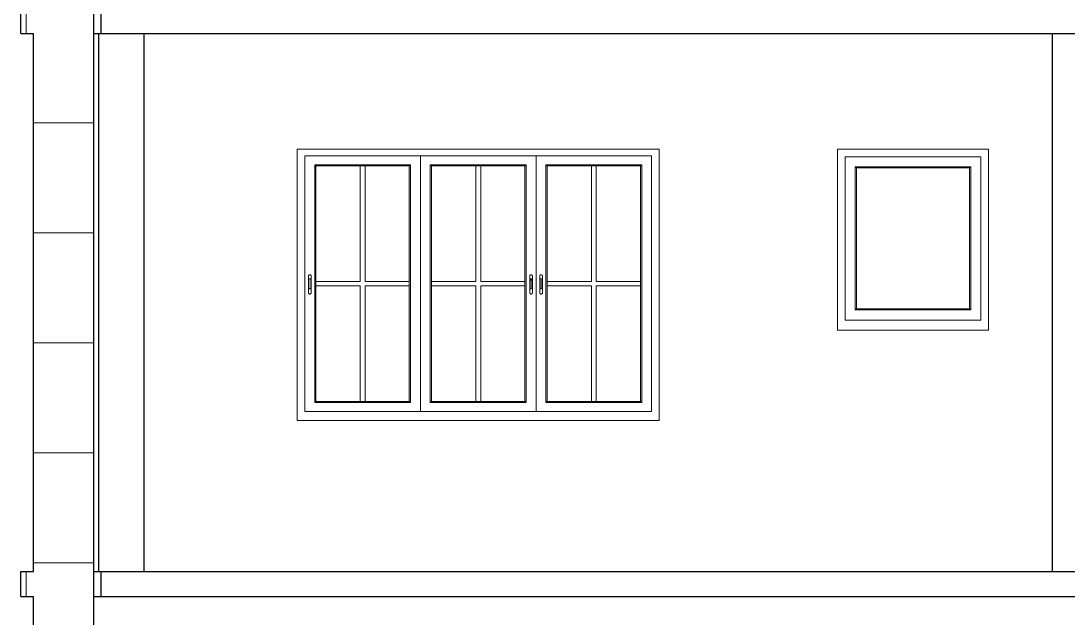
# Model space of a CAD drawing. Header units: inches. Extents: x -10117506 to -5032697, y -6529230 to -3253155.
# Drawn here: x -5060357.5 to -5060149.1, y -3256499.3 to -3256380.5 of the extents above; entities that cross this region are included whole.
import ezdxf

# ---------------------------------------------------------------- set-up
doc = ezdxf.new("R2010")
doc.units = ezdxf.units.IN
doc.header["$LTSCALE"] = 2
doc.header["$MEASUREMENT"] = 0
doc.linetypes.add('ACAD_ISO02W100', pattern=[15, 12, -3])
doc.layers.get('0').update_dxf_attribs({"linetype": 'CONTINUOUS'})
doc.layers.add('HATCH', color=60, linetype='ACAD_ISO02W100', lineweight=13)
doc.layers.add('window', color=4, linetype='CONTINUOUS', lineweight=13)

msp = doc.modelspace()

# ---------------------------------------------------------------- hatches: boundary and pattern name
at = {"layer": 'HATCH', "transparency": 33554661}
h = msp.add_hatch(dxfattribs=at)
h.set_pattern_fill('ANSI37', color=256, scale=175, angle=45)
h.set_pattern_definition([(90, (-12415.833, 5249.213), (-21.875, 0), []), (180, (-12415.833, 5249.213), (-2e-15, -21.875), [])])
h.paths.add_polyline_path([(-5060354.97, -3256490), (-5060357.46, -3256490), (-5060357.46, -3256495), (-5060354.97, -3256495), (-5060354.97, -3256602), (-5060342.97, -3256602), (-5060342.97, -3256378), (-5060342.97, -3256340), (-5060354.97, -3256340), (-5060354.97, -3256378), (-5060357.46, -3256378), (-5060357.46, -3256383), (-5060354.97, -3256383)])

# ---------------------------------------------------------------- linework, layer by layer
at = {"ltscale": 0.5}
for p, q in [((-5060357.46, -3256383), (-5060357.46, -3256378)), ((-5060342.97, -3256602), (-5060342.97, -3256378)), ((-5060341.47, -3256383), (-5060341.47, -3256378)), ((-5060357.46, -3256383), (-5060354.97, -3256383)), ((-5060354.97, -3256490), (-5060354.97, -3256383)), ((-5060342.97, -3256383), (-5059903.91, -3256383)), ((-5060341.97, -3256490), (-5060341.97, -3256383)), ((-5060332.94, -3256490), (-5060332.94, -3256383)), ((-5060152.18, -3256490), (-5060152.18, -3256383)), ((-5060357.46, -3256490), (-5060354.97, -3256490)), ((-5060357.46, -3256495), (-5060357.46, -3256490)), ((-5060342.97, -3256490), (-5059903.91, -3256490)), ((-5060341.47, -3256495), (-5060341.47, -3256490)), ((-5060357.46, -3256495), (-5060354.97, -3256495)), ((-5060354.97, -3256602), (-5060354.97, -3256495)), ((-5060342.97, -3256495), (-5059903.91, -3256495))]:
    msp.add_line(p, q, dxfattribs=at)
at = {"layer": 'window'}
for p, q in [((-5060302.48, -3256460), (-5060302.48, -3256406)), ((-5060230.48, -3256406), (-5060302.48, -3256406)), ((-5060300.98, -3256458.22), (-5060300.98, -3256407.33)), ((-5060231.98, -3256407.33), (-5060300.98, -3256407.33)), ((-5060277.98, -3256407.33), (-5060277.98, -3256458.22)), ((-5060254.98, -3256407.33), (-5060254.98, -3256458.22)), ((-5060231.98, -3256407.33), (-5060231.98, -3256458.22)), ((-5060230.48, -3256460), (-5060230.48, -3256406)), ((-5060194.97, -3256442), (-5060194.97, -3256406)), ((-5060164.97, -3256406), (-5060194.97, -3256406)), ((-5060164.97, -3256442), (-5060164.97, -3256406)), ((-5060299.01, -3256456.42), (-5060299.01, -3256409.13)), ((-5060299.01, -3256409.13), (-5060279.94, -3256409.13)), ((-5060298.77, -3256409.35), (-5060299.01, -3256409.13)), ((-5060298.77, -3256456.2), (-5060298.77, -3256409.35)), ((-5060280.19, -3256409.35), (-5060298.77, -3256409.35)), ((-5060289.97, -3256409.35), (-5060289.97, -3256432.32)), ((-5060288.99, -3256409.35), (-5060288.99, -3256432.32)), ((-5060280.19, -3256409.35), (-5060279.94, -3256409.13)), ((-5060280.19, -3256409.35), (-5060280.19, -3256456.2)), ((-5060279.94, -3256409.13), (-5060279.94, -3256456.42)), ((-5060256.94, -3256409.13), (-5060276.01, -3256409.13)), ((-5060276.01, -3256409.13), (-5060276.01, -3256456.42)), ((-5060275.77, -3256409.35), (-5060276.01, -3256409.13)), ((-5060275.77, -3256409.35), (-5060275.77, -3256456.2)), ((-5060275.77, -3256409.35), (-5060257.19, -3256409.35)), ((-5060266.97, -3256409.35), (-5060266.97, -3256432.32)), ((-5060265.99, -3256409.35), (-5060265.99, -3256432.32)), ((-5060257.19, -3256409.35), (-5060256.94, -3256409.13)), ((-5060257.19, -3256456.2), (-5060257.19, -3256409.35)), ((-5060256.94, -3256456.42), (-5060256.94, -3256409.13)), ((-5060253.01, -3256456.42), (-5060253.01, -3256409.13)), ((-5060253.01, -3256409.13), (-5060233.94, -3256409.13)), ((-5060252.77, -3256409.35), (-5060253.01, -3256409.13)), ((-5060252.77, -3256456.2), (-5060252.77, -3256409.35)), ((-5060234.19, -3256409.35), (-5060252.77, -3256409.35)), ((-5060243.97, -3256409.35), (-5060243.97, -3256432.32)), ((-5060242.99, -3256409.35), (-5060242.99, -3256432.32)), ((-5060234.19, -3256409.35), (-5060233.94, -3256409.13)), ((-5060234.19, -3256409.35), (-5060234.19, -3256456.2)), ((-5060233.94, -3256409.13), (-5060233.94, -3256456.42)), ((-5060193.47, -3256407.5), (-5060166.46, -3256407.5)), ((-5060193.47, -3256407.5), (-5060193.47, -3256440)), ((-5060166.46, -3256440), (-5060166.46, -3256407.5)), ((-5060168.46, -3256409.5), (-5060191.47, -3256409.5)), ((-5060191.47, -3256409.5), (-5060191.47, -3256438)), ((-5060191.22, -3256409.75), (-5060191.47, -3256409.5)), ((-5060191.22, -3256409.75), (-5060191.22, -3256437.75)), ((-5060191.22, -3256409.75), (-5060168.71, -3256409.75)), ((-5060168.71, -3256409.75), (-5060168.46, -3256409.5)), ((-5060168.71, -3256437.75), (-5060168.71, -3256409.75)), ((-5060168.46, -3256438), (-5060168.46, -3256409.5)), ((-5060300.25, -3256431.17), (-5060300.24, -3256431.14)), ((-5060300.25, -3256431.21), (-5060300.24, -3256431.14)), ((-5060300.25, -3256431.21), (-5060300.25, -3256431.17)), ((-5060300.25, -3256434.6), (-5060300.25, -3256431.21)), ((-5060300.24, -3256431.14), (-5060300.22, -3256431.11)), ((-5060300.22, -3256431.11), (-5060300.2, -3256431.08)), ((-5060300.17, -3256431.05), (-5060300.2, -3256431.08)), ((-5060300.14, -3256431.03), (-5060300.17, -3256431.05)), ((-5060300.15, -3256431.88), (-5060300.16, -3256431.9)), ((-5060300.16, -3256431.9), (-5060300.16, -3256431.93)), ((-5060300.16, -3256431.93), (-5060300.16, -3256433.63)), ((-5060300.14, -3256431.86), (-5060300.15, -3256431.88)), ((-5060300.14, -3256431.03), (-5060300.1, -3256431.01)), ((-5060300.13, -3256431.84), (-5060300.14, -3256431.86)), ((-5060300.11, -3256431.82), (-5060300.13, -3256431.84)), ((-5060300.09, -3256431.81), (-5060300.11, -3256431.82)), ((-5060300.06, -3256431), (-5060300.1, -3256431.01)), ((-5060300.06, -3256431.79), (-5060300.09, -3256431.81)), ((-5060300.02, -3256430.99), (-5060300.06, -3256431)), ((-5060300.04, -3256431.78), (-5060300.06, -3256431.79)), ((-5060300.01, -3256431.78), (-5060300.04, -3256431.78)), ((-5060299.98, -3256430.99), (-5060300.02, -3256430.99)), ((-5060299.98, -3256431.78), (-5060300.01, -3256431.78)), ((-5060299.94, -3256430.99), (-5060299.98, -3256430.99)), ((-5060299.95, -3256431.78), (-5060299.98, -3256431.78)), ((-5060299.93, -3256431.78), (-5060299.95, -3256431.78)), ((-5060299.94, -3256430.99), (-5060299.9, -3256431)), ((-5060299.9, -3256431.79), (-5060299.93, -3256431.78)), ((-5060299.9, -3256431), (-5060299.86, -3256431.01)), ((-5060299.87, -3256431.81), (-5060299.9, -3256431.79)), ((-5060299.85, -3256431.82), (-5060299.87, -3256431.81)), ((-5060299.86, -3256431.01), (-5060299.82, -3256431.03)), ((-5060299.83, -3256431.84), (-5060299.85, -3256431.82)), ((-5060299.82, -3256431.86), (-5060299.83, -3256431.84)), ((-5060299.82, -3256431.03), (-5060299.79, -3256431.05)), ((-5060299.81, -3256431.88), (-5060299.82, -3256431.86)), ((-5060299.8, -3256431.9), (-5060299.81, -3256431.88)), ((-5060299.8, -3256431.93), (-5060299.8, -3256431.9)), ((-5060299.8, -3256433.63), (-5060299.8, -3256431.93)), ((-5060299.79, -3256431.05), (-5060299.76, -3256431.08)), ((-5060299.74, -3256431.11), (-5060299.76, -3256431.08)), ((-5060299.72, -3256431.14), (-5060299.74, -3256431.11)), ((-5060299.71, -3256431.17), (-5060299.72, -3256431.14)), ((-5060299.71, -3256431.17), (-5060299.71, -3256431.21)), ((-5060299.71, -3256431.21), (-5060299.71, -3256434.6)), ((-5060298.77, -3256432.32), (-5060289.97, -3256432.32)), ((-5060288.99, -3256432.32), (-5060280.19, -3256432.32)), ((-5060266.97, -3256432.32), (-5060275.77, -3256432.32)), ((-5060257.19, -3256432.32), (-5060265.99, -3256432.32)), ((-5060256.23, -3256431.14), (-5060256.24, -3256431.17)), ((-5060256.24, -3256431.17), (-5060256.24, -3256431.21)), ((-5060256.24, -3256431.21), (-5060256.24, -3256434.6)), ((-5060256.21, -3256431.11), (-5060256.23, -3256431.14)), ((-5060256.19, -3256431.08), (-5060256.21, -3256431.11)), ((-5060256.16, -3256431.05), (-5060256.19, -3256431.08)), ((-5060256.13, -3256431.03), (-5060256.16, -3256431.05)), ((-5060256.15, -3256431.88), (-5060256.13, -3256431.86)), ((-5060256.15, -3256431.9), (-5060256.15, -3256431.88)), ((-5060256.15, -3256431.93), (-5060256.15, -3256431.9)), ((-5060256.15, -3256432.17), (-5060256.15, -3256431.93)), ((-5060256.15, -3256432.13), (-5060256.13, -3256432.11)), ((-5060256.15, -3256432.15), (-5060256.15, -3256432.13)), ((-5060256.15, -3256432.17), (-5060256.15, -3256432.15)), ((-5060256.15, -3256433.63), (-5060256.15, -3256432.17)), ((-5060256.1, -3256431.01), (-5060256.13, -3256431.03)), ((-5060256.13, -3256431.86), (-5060256.12, -3256431.84)), ((-5060256.13, -3256432.11), (-5060256.12, -3256432.09)), ((-5060256.12, -3256431.84), (-5060256.1, -3256431.82)), ((-5060256.12, -3256432.09), (-5060256.1, -3256432.07)), ((-5060256.06, -3256431), (-5060256.1, -3256431.01)), ((-5060256.1, -3256431.82), (-5060256.08, -3256431.81)), ((-5060256.1, -3256432.07), (-5060256.08, -3256432.05)), ((-5060256.08, -3256431.81), (-5060256.05, -3256431.79)), ((-5060256.08, -3256432.05), (-5060256.05, -3256432.04)), ((-5060256.01, -3256430.99), (-5060256.06, -3256431)), ((-5060256.05, -3256431.79), (-5060256.03, -3256431.78)), ((-5060256.05, -3256432.04), (-5060256.03, -3256432.03)), ((-5060256.03, -3256431.78), (-5060256, -3256431.78)), ((-5060256.03, -3256432.03), (-5060256, -3256432.03)), ((-5060255.97, -3256430.99), (-5060256.01, -3256430.99)), ((-5060256, -3256431.78), (-5060255.97, -3256431.78)), ((-5060256, -3256432.03), (-5060255.97, -3256432.03)), ((-5060255.93, -3256430.99), (-5060255.97, -3256430.99)), ((-5060255.97, -3256431.78), (-5060255.94, -3256431.78)), ((-5060255.97, -3256432.03), (-5060255.94, -3256432.03)), ((-5060255.94, -3256431.78), (-5060255.92, -3256431.78)), ((-5060255.94, -3256432.03), (-5060255.92, -3256432.03)), ((-5060255.89, -3256431), (-5060255.93, -3256430.99)), ((-5060255.92, -3256431.78), (-5060255.89, -3256431.79)), ((-5060255.92, -3256432.03), (-5060255.89, -3256432.04)), ((-5060255.85, -3256431.01), (-5060255.89, -3256431)), ((-5060255.89, -3256431.79), (-5060255.87, -3256431.81)), ((-5060255.89, -3256432.04), (-5060255.87, -3256432.05)), ((-5060255.87, -3256431.81), (-5060255.84, -3256431.82)), ((-5060255.87, -3256432.05), (-5060255.84, -3256432.07)), ((-5060255.81, -3256431.03), (-5060255.85, -3256431.01)), ((-5060255.84, -3256431.82), (-5060255.83, -3256431.84)), ((-5060255.84, -3256432.07), (-5060255.83, -3256432.09)), ((-5060255.83, -3256431.84), (-5060255.81, -3256431.86)), ((-5060255.83, -3256432.09), (-5060255.81, -3256432.11)), ((-5060255.78, -3256431.05), (-5060255.81, -3256431.03)), ((-5060255.81, -3256431.86), (-5060255.8, -3256431.88)), ((-5060255.81, -3256432.11), (-5060255.8, -3256432.13)), ((-5060255.8, -3256431.88), (-5060255.79, -3256431.9)), ((-5060255.8, -3256432.13), (-5060255.79, -3256432.15)), ((-5060255.79, -3256431.9), (-5060255.79, -3256431.93)), ((-5060255.79, -3256433.63), (-5060255.79, -3256431.93)), ((-5060255.79, -3256432.15), (-5060255.79, -3256432.17)), ((-5060255.75, -3256431.08), (-5060255.78, -3256431.05)), ((-5060255.73, -3256431.11), (-5060255.75, -3256431.08)), ((-5060255.72, -3256431.14), (-5060255.73, -3256431.11)), ((-5060255.71, -3256431.17), (-5060255.72, -3256431.14)), ((-5060255.7, -3256431.21), (-5060255.72, -3256431.14)), ((-5060255.7, -3256431.21), (-5060255.71, -3256431.17)), ((-5060255.7, -3256434.6), (-5060255.7, -3256431.21)), ((-5060254.25, -3256431.17), (-5060254.24, -3256431.14)), ((-5060254.25, -3256431.21), (-5060254.24, -3256431.14)), ((-5060254.25, -3256431.21), (-5060254.25, -3256431.17)), ((-5060254.25, -3256434.6), (-5060254.25, -3256431.21)), ((-5060254.24, -3256431.14), (-5060254.22, -3256431.11)), ((-5060254.22, -3256431.11), (-5060254.2, -3256431.08)), ((-5060254.17, -3256431.05), (-5060254.2, -3256431.08)), ((-5060254.14, -3256431.03), (-5060254.17, -3256431.05)), ((-5060254.15, -3256431.88), (-5060254.16, -3256431.9)), ((-5060254.16, -3256431.9), (-5060254.16, -3256431.93)), ((-5060254.16, -3256431.93), (-5060254.16, -3256433.63)), ((-5060254.14, -3256431.86), (-5060254.15, -3256431.88)), ((-5060254.14, -3256431.03), (-5060254.1, -3256431.01)), ((-5060254.13, -3256431.84), (-5060254.14, -3256431.86)), ((-5060254.11, -3256431.82), (-5060254.13, -3256431.84)), ((-5060254.09, -3256431.81), (-5060254.11, -3256431.82)), ((-5060254.06, -3256431), (-5060254.1, -3256431.01)), ((-5060254.06, -3256431.79), (-5060254.09, -3256431.81)), ((-5060254.02, -3256430.99), (-5060254.06, -3256431)), ((-5060254.04, -3256431.78), (-5060254.06, -3256431.79)), ((-5060254.01, -3256431.78), (-5060254.04, -3256431.78)), ((-5060253.98, -3256430.99), (-5060254.02, -3256430.99)), ((-5060253.98, -3256431.78), (-5060254.01, -3256431.78)), ((-5060253.94, -3256430.99), (-5060253.98, -3256430.99)), ((-5060253.95, -3256431.78), (-5060253.98, -3256431.78)), ((-5060253.93, -3256431.78), (-5060253.95, -3256431.78)), ((-5060253.94, -3256430.99), (-5060253.9, -3256431)), ((-5060253.9, -3256431.79), (-5060253.93, -3256431.78)), ((-5060253.9, -3256431), (-5060253.86, -3256431.01)), ((-5060253.87, -3256431.81), (-5060253.9, -3256431.79)), ((-5060253.85, -3256431.82), (-5060253.87, -3256431.81)), ((-5060253.86, -3256431.01), (-5060253.82, -3256431.03)), ((-5060253.83, -3256431.84), (-5060253.85, -3256431.82)), ((-5060253.82, -3256431.86), (-5060253.83, -3256431.84)), ((-5060253.82, -3256431.03), (-5060253.79, -3256431.05)), ((-5060253.81, -3256431.88), (-5060253.82, -3256431.86)), ((-5060253.8, -3256431.9), (-5060253.81, -3256431.88)), ((-5060253.8, -3256431.93), (-5060253.8, -3256431.9)), ((-5060253.8, -3256433.63), (-5060253.8, -3256431.93)), ((-5060253.79, -3256431.05), (-5060253.76, -3256431.08)), ((-5060253.74, -3256431.11), (-5060253.76, -3256431.08)), ((-5060253.72, -3256431.14), (-5060253.74, -3256431.11)), ((-5060253.71, -3256431.17), (-5060253.72, -3256431.14)), ((-5060253.71, -3256431.17), (-5060253.71, -3256431.21)), ((-5060253.71, -3256431.21), (-5060253.71, -3256434.6)), ((-5060252.77, -3256432.32), (-5060243.97, -3256432.32)), ((-5060242.99, -3256432.32), (-5060234.19, -3256432.32)), ((-5060300.16, -3256433.66), (-5060300.16, -3256433.63)), ((-5060300.15, -3256433.68), (-5060300.16, -3256433.66)), ((-5060300.14, -3256433.7), (-5060300.15, -3256433.68)), ((-5060300.13, -3256433.72), (-5060300.14, -3256433.7)), ((-5060300.11, -3256433.74), (-5060300.13, -3256433.72)), ((-5060300.09, -3256433.75), (-5060300.11, -3256433.74)), ((-5060300.06, -3256433.76), (-5060300.09, -3256433.75)), ((-5060300.04, -3256433.77), (-5060300.06, -3256433.76)), ((-5060300.01, -3256433.78), (-5060300.04, -3256433.77)), ((-5060299.98, -3256433.78), (-5060300.01, -3256433.78)), ((-5060299.95, -3256433.78), (-5060299.98, -3256433.78)), ((-5060299.93, -3256433.77), (-5060299.95, -3256433.78)), ((-5060299.9, -3256433.76), (-5060299.93, -3256433.77)), ((-5060299.87, -3256433.75), (-5060299.9, -3256433.76)), ((-5060299.85, -3256433.74), (-5060299.87, -3256433.75)), ((-5060299.83, -3256433.72), (-5060299.85, -3256433.74)), ((-5060299.82, -3256433.7), (-5060299.83, -3256433.72)), ((-5060299.81, -3256433.68), (-5060299.82, -3256433.7)), ((-5060299.8, -3256433.66), (-5060299.81, -3256433.68)), ((-5060299.8, -3256433.63), (-5060299.8, -3256433.66)), ((-5060298.77, -3256433.22), (-5060289.97, -3256433.22)), ((-5060289.97, -3256433.22), (-5060289.97, -3256456.2)), ((-5060288.99, -3256433.22), (-5060280.19, -3256433.22)), ((-5060288.99, -3256433.22), (-5060288.99, -3256456.2)), ((-5060266.97, -3256433.22), (-5060275.77, -3256433.22)), ((-5060266.97, -3256433.22), (-5060266.97, -3256456.2)), ((-5060265.99, -3256433.22), (-5060265.99, -3256456.2)), ((-5060257.19, -3256433.22), (-5060265.99, -3256433.22)), ((-5060256.15, -3256433.63), (-5060256.15, -3256433.66)), ((-5060256.15, -3256433.66), (-5060256.15, -3256433.68)), ((-5060256.15, -3256433.68), (-5060256.13, -3256433.7)), ((-5060256.13, -3256433.7), (-5060256.12, -3256433.72)), ((-5060256.12, -3256433.72), (-5060256.1, -3256433.74)), ((-5060256.1, -3256433.74), (-5060256.08, -3256433.75)), ((-5060256.08, -3256433.75), (-5060256.05, -3256433.76)), ((-5060256.05, -3256433.76), (-5060256.03, -3256433.77)), ((-5060256.03, -3256433.77), (-5060256, -3256433.78)), ((-5060256, -3256433.78), (-5060255.97, -3256433.78)), ((-5060255.97, -3256433.78), (-5060255.94, -3256433.78)), ((-5060255.94, -3256433.78), (-5060255.92, -3256433.77)), ((-5060255.92, -3256433.77), (-5060255.89, -3256433.76)), ((-5060255.89, -3256433.76), (-5060255.87, -3256433.75)), ((-5060255.87, -3256433.75), (-5060255.84, -3256433.74)), ((-5060255.84, -3256433.74), (-5060255.83, -3256433.72)), ((-5060255.83, -3256433.72), (-5060255.81, -3256433.7)), ((-5060255.81, -3256433.7), (-5060255.8, -3256433.68)), ((-5060255.8, -3256433.68), (-5060255.79, -3256433.66)), ((-5060255.79, -3256433.66), (-5060255.79, -3256433.63)), ((-5060254.16, -3256433.66), (-5060254.16, -3256433.63)), ((-5060254.15, -3256433.68), (-5060254.16, -3256433.66)), ((-5060254.14, -3256433.7), (-5060254.15, -3256433.68)), ((-5060254.13, -3256433.72), (-5060254.14, -3256433.7)), ((-5060254.11, -3256433.74), (-5060254.13, -3256433.72)), ((-5060254.09, -3256433.75), (-5060254.11, -3256433.74)), ((-5060254.06, -3256433.76), (-5060254.09, -3256433.75)), ((-5060254.04, -3256433.77), (-5060254.06, -3256433.76)), ((-5060254.01, -3256433.78), (-5060254.04, -3256433.77)), ((-5060253.98, -3256433.78), (-5060254.01, -3256433.78)), ((-5060253.95, -3256433.78), (-5060253.98, -3256433.78)), ((-5060253.93, -3256433.77), (-5060253.95, -3256433.78)), ((-5060253.9, -3256433.76), (-5060253.93, -3256433.77)), ((-5060253.87, -3256433.75), (-5060253.9, -3256433.76)), ((-5060253.85, -3256433.74), (-5060253.87, -3256433.75)), ((-5060253.83, -3256433.72), (-5060253.85, -3256433.74)), ((-5060253.82, -3256433.7), (-5060253.83, -3256433.72)), ((-5060253.81, -3256433.68), (-5060253.82, -3256433.7)), ((-5060253.8, -3256433.66), (-5060253.81, -3256433.68)), ((-5060253.8, -3256433.63), (-5060253.8, -3256433.66)), ((-5060252.77, -3256433.22), (-5060243.97, -3256433.22)), ((-5060243.97, -3256433.22), (-5060243.97, -3256456.2)), ((-5060242.99, -3256433.22), (-5060234.19, -3256433.22)), ((-5060242.99, -3256433.22), (-5060242.99, -3256456.2)), ((-5060300.25, -3256434.63), (-5060300.25, -3256434.6)), ((-5060300.24, -3256434.67), (-5060300.25, -3256434.63)), ((-5060300.24, -3256434.67), (-5060300.22, -3256434.7)), ((-5060300.22, -3256434.7), (-5060300.2, -3256434.73)), ((-5060300.2, -3256434.73), (-5060300.17, -3256434.75)), ((-5060300.14, -3256434.78), (-5060300.17, -3256434.75)), ((-5060300.1, -3256434.8), (-5060300.14, -3256434.78)), ((-5060300.1, -3256434.8), (-5060300.06, -3256434.81)), ((-5060300.02, -3256434.82), (-5060300.06, -3256434.81)), ((-5060299.98, -3256434.82), (-5060300.02, -3256434.82)), ((-5060299.98, -3256434.82), (-5060299.94, -3256434.82)), ((-5060299.94, -3256434.82), (-5060299.9, -3256434.81)), ((-5060299.86, -3256434.8), (-5060299.9, -3256434.81)), ((-5060299.82, -3256434.78), (-5060299.86, -3256434.8)), ((-5060299.82, -3256434.78), (-5060299.79, -3256434.75)), ((-5060299.79, -3256434.75), (-5060299.76, -3256434.73)), ((-5060299.76, -3256434.73), (-5060299.74, -3256434.7)), ((-5060299.72, -3256434.67), (-5060299.74, -3256434.7)), ((-5060299.71, -3256434.6), (-5060299.72, -3256434.67)), ((-5060299.71, -3256434.63), (-5060299.72, -3256434.67)), ((-5060299.71, -3256434.63), (-5060299.71, -3256434.6)), ((-5060256.24, -3256434.63), (-5060256.24, -3256434.6)), ((-5060256.24, -3256434.6), (-5060256.23, -3256434.67)), ((-5060256.24, -3256434.63), (-5060256.23, -3256434.67)), ((-5060256.23, -3256434.67), (-5060256.21, -3256434.7)), ((-5060256.21, -3256434.7), (-5060256.19, -3256434.73)), ((-5060256.19, -3256434.73), (-5060256.16, -3256434.75)), ((-5060256.16, -3256434.75), (-5060256.13, -3256434.78)), ((-5060256.13, -3256434.78), (-5060256.1, -3256434.8)), ((-5060256.1, -3256434.8), (-5060256.06, -3256434.81)), ((-5060256.06, -3256434.81), (-5060256.01, -3256434.82)), ((-5060256.01, -3256434.82), (-5060255.97, -3256434.82)), ((-5060255.97, -3256434.82), (-5060255.93, -3256434.82)), ((-5060255.93, -3256434.82), (-5060255.89, -3256434.81)), ((-5060255.89, -3256434.81), (-5060255.85, -3256434.8)), ((-5060255.85, -3256434.8), (-5060255.81, -3256434.78)), ((-5060255.81, -3256434.78), (-5060255.78, -3256434.75)), ((-5060255.78, -3256434.75), (-5060255.75, -3256434.73)), ((-5060255.75, -3256434.73), (-5060255.73, -3256434.7)), ((-5060255.73, -3256434.7), (-5060255.72, -3256434.67)), ((-5060255.72, -3256434.67), (-5060255.71, -3256434.63)), ((-5060255.71, -3256434.63), (-5060255.7, -3256434.6)), ((-5060254.25, -3256434.63), (-5060254.25, -3256434.6)), ((-5060254.24, -3256434.67), (-5060254.25, -3256434.63)), ((-5060254.24, -3256434.67), (-5060254.22, -3256434.7)), ((-5060254.22, -3256434.7), (-5060254.2, -3256434.73)), ((-5060254.2, -3256434.73), (-5060254.17, -3256434.75)), ((-5060254.14, -3256434.78), (-5060254.17, -3256434.75)), ((-5060254.1, -3256434.8), (-5060254.14, -3256434.78)), ((-5060254.1, -3256434.8), (-5060254.06, -3256434.81)), ((-5060254.02, -3256434.82), (-5060254.06, -3256434.81)), ((-5060253.98, -3256434.82), (-5060254.02, -3256434.82)), ((-5060253.98, -3256434.82), (-5060253.94, -3256434.82)), ((-5060253.94, -3256434.82), (-5060253.9, -3256434.81)), ((-5060253.86, -3256434.8), (-5060253.9, -3256434.81)), ((-5060253.82, -3256434.78), (-5060253.86, -3256434.8)), ((-5060253.82, -3256434.78), (-5060253.79, -3256434.75)), ((-5060253.79, -3256434.75), (-5060253.76, -3256434.73)), ((-5060253.76, -3256434.73), (-5060253.74, -3256434.7)), ((-5060253.72, -3256434.67), (-5060253.74, -3256434.7)), ((-5060253.71, -3256434.6), (-5060253.72, -3256434.67)), ((-5060253.71, -3256434.63), (-5060253.72, -3256434.67)), ((-5060253.71, -3256434.63), (-5060253.71, -3256434.6)), ((-5060191.22, -3256437.75), (-5060191.47, -3256438)), ((-5060191.47, -3256438), (-5060168.46, -3256438)), ((-5060191.22, -3256437.75), (-5060168.71, -3256437.75)), ((-5060168.46, -3256438), (-5060168.71, -3256437.75)), ((-5060193.47, -3256440), (-5060166.46, -3256440)), ((-5060164.97, -3256442), (-5060194.97, -3256442)), ((-5060299.01, -3256456.42), (-5060298.77, -3256456.2)), ((-5060279.94, -3256456.42), (-5060299.01, -3256456.42)), ((-5060280.19, -3256456.2), (-5060298.77, -3256456.2)), ((-5060280.19, -3256456.2), (-5060279.94, -3256456.42)), ((-5060275.77, -3256456.2), (-5060276.01, -3256456.42)), ((-5060276.01, -3256456.42), (-5060256.94, -3256456.42)), ((-5060275.77, -3256456.2), (-5060257.19, -3256456.2)), ((-5060256.94, -3256456.42), (-5060257.19, -3256456.2)), ((-5060253.01, -3256456.42), (-5060252.77, -3256456.2)), ((-5060233.94, -3256456.42), (-5060253.01, -3256456.42)), ((-5060234.19, -3256456.2), (-5060252.77, -3256456.2)), ((-5060234.19, -3256456.2), (-5060233.94, -3256456.42)), ((-5060300.98, -3256458.22), (-5060277.98, -3256458.22)), ((-5060254.98, -3256458.22), (-5060277.98, -3256458.22)), ((-5060254.98, -3256458.22), (-5060231.98, -3256458.22)), ((-5060230.48, -3256460), (-5060302.48, -3256460))]:
    msp.add_line(p, q, dxfattribs=at)

doc.saveas('drawing.dxf')
